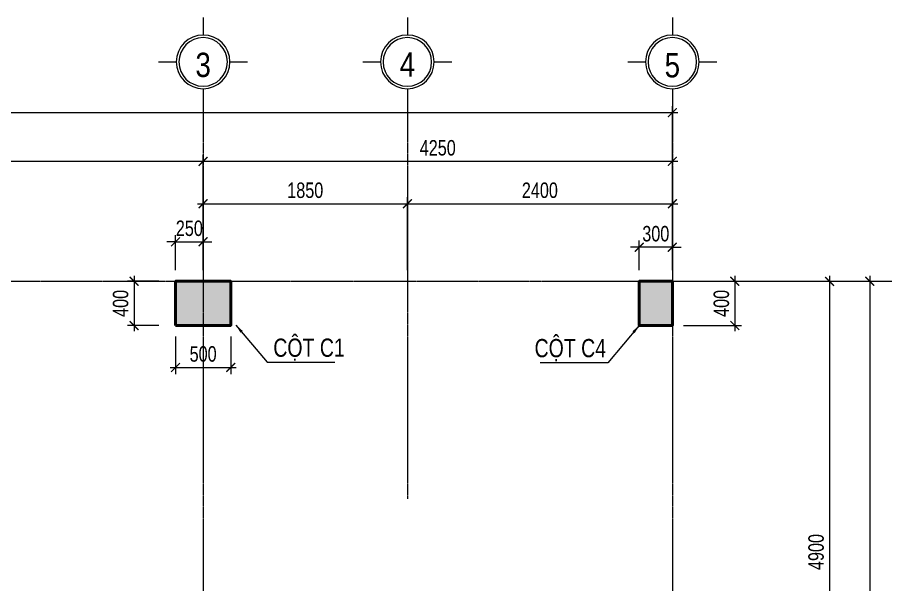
# Model space of a CAD drawing. Extents: x -165145 to 691808, y -202842 to 311040.
# Drawn here: x 621233 to 629097, y 166749 to 171882 of the extents above; entities that cross this region are included whole.
import ezdxf
from ezdxf.enums import TextEntityAlignment as Align

# ---------------------------------------------------------------- set-up
doc = ezdxf.new("R2010")
doc.units = 0
doc.header["$LTSCALE"] = 10
doc.header["$MEASUREMENT"] = 0
doc.linetypes.add('HIDDEN', pattern=[2.3807, 1.587, -0.7937])
doc.linetypes.add('TIM', pattern=[26.01, 10, -3, 0.01, -3, 10])
doc.layers.get('0').update_dxf_attribs({"linetype": 'CONTINUOUS'})
doc.layers.get('Defpoints').update_dxf_attribs({"color": 5, "linetype": 'CONTINUOUS'})
for name, color, linetype, lineweight in [('DIM', 8, 'CONTINUOUS', 13), ('GE_KC_NETKHUAT', 9, 'HIDDEN', 20), ('TEXT', 4, 'CONTINUOUS', 20), ('TRUC', 251, 'TIM', 5), ('wall', 7, 'CONTINUOUS', 50)]:
    doc.layers.add(name, color=color, linetype=linetype, lineweight=lineweight)
for name, color, linetype in [('KCS_BORDER', 3, 'CONTINUOUS'), ('KCS_DIM', 1, 'CONTINUOUS'), ('KCS_TEXT', 2, 'CONTINUOUS')]:
    doc.layers.add(name, color=color, linetype=linetype)
doc.styles.add('KCS_BIGTEXT', font='arial.ttf', dxfattribs={"width": 0.75})
doc.styles.add('KCS_SMTEXT', font='arial.ttf', dxfattribs={"width": 0.7})
doc.styles.add('STYLE1', font='')
doc.styles.add('VNARIALH', font='', dxfattribs={"width": 0.75})
doc.styles.add('VnArialNarrowH', font='')
doc.styles.get('STYLE1').set_extended_font_data('.VnAvantH')
doc.styles.get('VNARIALH').set_extended_font_data('.VnArialH')
doc.styles.get('VnArialNarrowH').set_extended_font_data('.VnArial NarrowH')
doc.dimstyles.new('KCS_DIM50', dxfattribs={"dimscale": 50, "dimtxt": 2.5, "dimasz": 1.6, "dimexe": 1.2, "dimexo": 0, "dimgap": 1, "dimtad": 1, "dimdec": 0, "dimzin": 0, "dimdsep": 46, "dimtxsty": 'KCS_SMTEXT', "dimblk": 'ARCHTICK', "dimcen": 0, "dimdle": 1, "dimclrd": 256, "dimclre": 256, "dimclrt": 2, "dimadec": 0, "dimazin": 0, "dimtfac": 1, "dimtdec": 0, "dimtix": 1, "dimtmove": 2, "dimatfit": 3, "dimfxl": 1, "dimtolj": 1, "dimtzin": 0, "dimarcsym": 0})

# ---------------------------------------------------------------- blocks, each defined once
blk = doc.blocks.new('_ArchTick')
at = {"color": 0, "linetype": 'ByBlock', "const_width": 0.15}
blk.add_lwpolyline([(-0.5, -0.5), (0.5, 0.5)], dxfattribs=at)
blk = doc.blocks.new('*D426')
at = {"layer": 'Defpoints', "color": 0, "ltscale": 0.05, "transparency": 16777216}
for p in [(1399496.4, -227612.1), (1401379, -232512.1), (1401755.7, -232512.1)]:
    blk.add_point(p, dxfattribs=at)
at = {"layer": 'KCS_DIM', "color": 1, "lineweight": -2, "ltscale": 0.05, "transparency": 16777216}
for p, q in [((1401755.7, -227562.1), (1401755.7, -232562.1)), ((1399596.4, -227612.1), (1401815.7, -227612.1)), ((1401479, -232512.1), (1401815.7, -232512.1))]:
    blk.add_line(p, q, dxfattribs=at)
at = {"layer": 'KCS_DIM', "color": 1, "lineweight": -2, "ltscale": 0.05, "transparency": 16777216, "xscale": 80, "yscale": 80, "zscale": 80}
for p, rotation in [((1401755.7, -227612.1), 90), ((1401755.7, -232512.1), 270)]:
    blk.add_blockref('_ArchTick', p, dxfattribs=dict(at, rotation=rotation))
at = {"layer": 'KCS_DIM', "color": 2, "ltscale": 0.05, "transparency": 16777216, "insert": (1401634.2, -230062.1), "char_height": 140, "attachment_point": 5, "rotation": 90, "style": 'KCS_BIGTEXT'}
blk.add_mtext('\\A1;4900', dxfattribs=at)
blk = doc.blocks.new('*D427')
at = {"layer": 'Defpoints', "color": 0, "ltscale": 0.05, "transparency": 16777216}
for p in [(1400437.8, -227612.1), (1401334.3, -234612.1), (1402120.7, -234612.1)]:
    blk.add_point(p, dxfattribs=at)
at = {"layer": 'KCS_DIM', "color": 1, "lineweight": -2, "ltscale": 0.05, "transparency": 16777216}
for p, q in [((1402120.7, -227562.1), (1402120.7, -234662.1)), ((1400537.8, -227612.1), (1402180.7, -227612.1)), ((1401434.3, -234612.1), (1402180.7, -234612.1))]:
    blk.add_line(p, q, dxfattribs=at)
at = {"layer": 'KCS_DIM', "color": 1, "lineweight": -2, "ltscale": 0.05, "transparency": 16777216, "xscale": 80, "yscale": 80, "zscale": 80}
for p, rotation in [((1402120.7, -227612.1), 90), ((1402120.7, -234612.1), 270)]:
    blk.add_blockref('_ArchTick', p, dxfattribs=dict(at, rotation=rotation))
at = {"layer": 'KCS_DIM', "color": 2, "ltscale": 0.05, "transparency": 16777216, "insert": (1401999.2, -231112.1), "char_height": 140, "attachment_point": 5, "rotation": 90, "style": 'KCS_BIGTEXT'}
blk.add_mtext('\\A1;7000', dxfattribs=at)
blk = doc.blocks.new('tentruc')
at = {"layer": 'DIM'}
for p, q in [((0, 311), (0, 516)), ((-516, 0), (-311, 0)), ((-516, 0), (-311, 0)), ((311, 0), (516, 0)), ((311, 0), (516, 0)), ((0, -516), (0, -311))]:
    blk.add_line(p, q, dxfattribs=at)
at = {"layer": 'DIM', "ltscale": 0.5}
blk.add_circle((0, 0), 311, dxfattribs=at)
at = {"layer": 'DIM'}
blk.add_circle((0, 0), 281, dxfattribs=at)
at = {"layer": 'DIM', "color": 7, "linetype": 'ByBlock', "ltscale": 0.5, "style": 'VNARIALH', "width": 1.1}
blk.add_attdef('A', text='', height=281, dxfattribs=at).set_placement((0, -107), align=Align.CENTER)
blk = doc.blocks.new('*D434')
at = {"layer": 'Defpoints', "color": 0, "ltscale": 0.05, "transparency": 16777216}
for p in [(1396081.8, -226526.3), (1390781.8, -227612.1), (1396081.8, -227612.1)]:
    blk.add_point(p, dxfattribs=at)
at = {"layer": 'KCS_DIM', "color": 1, "lineweight": -2, "ltscale": 0.05, "transparency": 16777216}
for p, q in [((1390781.8, -227512.1), (1390781.8, -226466.3)), ((1396081.8, -227512.1), (1396081.8, -226466.3)), ((1390731.8, -226526.3), (1396131.8, -226526.3))]:
    blk.add_line(p, q, dxfattribs=at)
at = {"layer": 'KCS_DIM', "color": 1, "lineweight": -2, "ltscale": 0.05, "transparency": 16777216, "xscale": 80, "yscale": 80, "zscale": 80, "rotation": 180}
blk.add_blockref('_ArchTick', (1390781.8, -226526.3), dxfattribs=at)
at = {"layer": 'KCS_DIM', "color": 1, "lineweight": -2, "ltscale": 0.05, "transparency": 16777216, "xscale": 80, "yscale": 80, "zscale": 80}
blk.add_blockref('_ArchTick', (1396081.8, -226526.3), dxfattribs=at)
at = {"layer": 'KCS_DIM', "color": 2, "ltscale": 0.05, "transparency": 16777216, "insert": (1393431.8, -226404.8), "char_height": 140, "attachment_point": 5, "style": 'KCS_BIGTEXT'}
blk.add_mtext('\\A1;5300', dxfattribs=at)
blk = doc.blocks.new('*D435')
at = {"layer": 'Defpoints', "color": 0, "ltscale": 0.05, "transparency": 16777216}
for p in [(1400331.8, -226526.3), (1396081.8, -227612.1), (1400331.8, -227612.1)]:
    blk.add_point(p, dxfattribs=at)
at = {"layer": 'KCS_DIM', "color": 1, "lineweight": -2, "ltscale": 0.05, "transparency": 16777216}
for p, q in [((1396081.8, -227512.1), (1396081.8, -226466.3)), ((1400331.8, -227512.1), (1400331.8, -226466.3)), ((1396031.8, -226526.3), (1400381.8, -226526.3))]:
    blk.add_line(p, q, dxfattribs=at)
at = {"layer": 'KCS_DIM', "color": 1, "lineweight": -2, "ltscale": 0.05, "transparency": 16777216, "xscale": 80, "yscale": 80, "zscale": 80, "rotation": 180}
blk.add_blockref('_ArchTick', (1396081.8, -226526.3), dxfattribs=at)
at = {"layer": 'KCS_DIM', "color": 1, "lineweight": -2, "ltscale": 0.05, "transparency": 16777216, "xscale": 80, "yscale": 80, "zscale": 80}
blk.add_blockref('_ArchTick', (1400331.8, -226526.3), dxfattribs=at)
at = {"layer": 'KCS_DIM', "color": 2, "ltscale": 0.05, "transparency": 16777216, "insert": (1398206.8, -226404.9), "char_height": 140, "attachment_point": 5, "style": 'KCS_BIGTEXT'}
blk.add_mtext('\\A1;4250', dxfattribs=at)
blk = doc.blocks.new('*D436')
at = {"layer": 'Defpoints', "color": 0, "ltscale": 0.05, "transparency": 16777216}
for p in [(1397931.8, -226910.5), (1396081.8, -227612.1), (1397931.8, -227612.1)]:
    blk.add_point(p, dxfattribs=at)
at = {"layer": 'KCS_DIM', "color": 1, "lineweight": -2, "ltscale": 0.05, "transparency": 16777216}
for p, q in [((1396081.8, -227512.1), (1396081.8, -226850.5)), ((1397931.8, -227512.1), (1397931.8, -226850.5)), ((1396031.8, -226910.5), (1397981.8, -226910.5))]:
    blk.add_line(p, q, dxfattribs=at)
at = {"layer": 'KCS_DIM', "color": 1, "lineweight": -2, "ltscale": 0.05, "transparency": 16777216, "xscale": 80, "yscale": 80, "zscale": 80, "rotation": 180}
blk.add_blockref('_ArchTick', (1396081.8, -226910.5), dxfattribs=at)
at = {"layer": 'KCS_DIM', "color": 1, "lineweight": -2, "ltscale": 0.05, "transparency": 16777216, "xscale": 80, "yscale": 80, "zscale": 80}
blk.add_blockref('_ArchTick', (1397931.8, -226910.5), dxfattribs=at)
at = {"layer": 'KCS_DIM', "color": 2, "ltscale": 0.05, "transparency": 16777216, "insert": (1397006.8, -226789), "char_height": 140, "attachment_point": 5, "style": 'KCS_BIGTEXT'}
blk.add_mtext('\\A1;1850', dxfattribs=at)
blk = doc.blocks.new('*D437')
at = {"layer": 'Defpoints', "color": 0, "ltscale": 0.05, "transparency": 16777216}
for p in [(1400331.8, -226910.5), (1397931.8, -227612.1), (1400331.8, -227612.1)]:
    blk.add_point(p, dxfattribs=at)
at = {"layer": 'KCS_DIM', "color": 1, "lineweight": -2, "ltscale": 0.05, "transparency": 16777216}
for p, q in [((1397931.8, -227512.1), (1397931.8, -226850.5)), ((1400331.8, -227512.1), (1400331.8, -226850.5)), ((1397881.8, -226910.5), (1400381.8, -226910.5))]:
    blk.add_line(p, q, dxfattribs=at)
at = {"layer": 'KCS_DIM', "color": 1, "lineweight": -2, "ltscale": 0.05, "transparency": 16777216, "xscale": 80, "yscale": 80, "zscale": 80, "rotation": 180}
blk.add_blockref('_ArchTick', (1397931.8, -226910.5), dxfattribs=at)
at = {"layer": 'KCS_DIM', "color": 1, "lineweight": -2, "ltscale": 0.05, "transparency": 16777216, "xscale": 80, "yscale": 80, "zscale": 80}
blk.add_blockref('_ArchTick', (1400331.8, -226910.5), dxfattribs=at)
at = {"layer": 'KCS_DIM', "color": 2, "ltscale": 0.05, "transparency": 16777216, "insert": (1399131.8, -226789), "char_height": 140, "attachment_point": 5, "style": 'KCS_BIGTEXT'}
blk.add_mtext('\\A1;2400', dxfattribs=at)
blk = doc.blocks.new('*D438')
at = {"layer": 'Defpoints', "color": 0, "ltscale": 0.05, "transparency": 16777216}
for p in [(1400331.8, -226086), (1382831.8, -227612.1), (1400331.8, -227612.1)]:
    blk.add_point(p, dxfattribs=at)
at = {"layer": 'KCS_DIM', "color": 1, "lineweight": -2, "ltscale": 0.05, "transparency": 16777216}
for p, q in [((1382781.8, -226086), (1400381.8, -226086)), ((1382831.8, -227512.1), (1382831.8, -226026)), ((1400331.8, -227512.1), (1400331.8, -226026))]:
    blk.add_line(p, q, dxfattribs=at)
at = {"layer": 'KCS_DIM', "color": 1, "lineweight": -2, "ltscale": 0.05, "transparency": 16777216, "xscale": 80, "yscale": 80, "zscale": 80, "rotation": 180}
blk.add_blockref('_ArchTick', (1382831.8, -226086), dxfattribs=at)
at = {"layer": 'KCS_DIM', "color": 1, "lineweight": -2, "ltscale": 0.05, "transparency": 16777216, "xscale": 80, "yscale": 80, "zscale": 80}
blk.add_blockref('_ArchTick', (1400331.8, -226086), dxfattribs=at)
at = {"layer": 'KCS_DIM', "color": 2, "ltscale": 0.05, "transparency": 16777216, "insert": (1391581.8, -225964.5), "char_height": 140, "attachment_point": 5, "style": 'KCS_BIGTEXT'}
blk.add_mtext('\\A1;17500', dxfattribs=at)
blk = doc.blocks.new('*D476')
at = {"layer": 'Defpoints', "color": 0, "transparency": 16777216}
for p in [(1400331.8, -227612.1), (1400331.8, -228012), (1400897.8, -228012)]:
    blk.add_point(p, dxfattribs=at)
at = {"layer": 'KCS_DIM', "color": 1, "lineweight": -2, "transparency": 16777216}
for p, q in [((1400897.8, -227562.1), (1400897.8, -228062)), ((1400431.8, -227612.1), (1400957.8, -227612.1)), ((1400431.8, -228012), (1400957.8, -228012))]:
    blk.add_line(p, q, dxfattribs=at)
at = {"layer": 'KCS_DIM', "color": 1, "lineweight": -2, "transparency": 16777216, "xscale": 80, "yscale": 80, "zscale": 80}
for p, rotation in [((1400897.8, -227612.1), 90), ((1400897.8, -228012), 270)]:
    blk.add_blockref('_ArchTick', p, dxfattribs=dict(at, rotation=rotation))
at = {"layer": 'KCS_DIM', "color": 2, "transparency": 16777216, "insert": (1400776.3, -227812), "char_height": 140, "attachment_point": 5, "rotation": 90, "style": 'KCS_BIGTEXT'}
blk.add_mtext('\\A1;400', dxfattribs=at)
blk = doc.blocks.new('*D477')
at = {"layer": 'Defpoints', "color": 0, "transparency": 16777216}
for p in [(1400031.8, -227303.6), (1400031.8, -227612), (1400331.8, -227612.1)]:
    blk.add_point(p, dxfattribs=at)
at = {"layer": 'KCS_DIM', "color": 1, "lineweight": -2, "transparency": 16777216}
for p, q in [((1400031.8, -227512), (1400031.8, -227243.6)), ((1400331.8, -227512.1), (1400331.8, -227243.6)), ((1400031.8, -227303.6), (1399951.8, -227303.6)), ((1400331.8, -227303.6), (1400031.8, -227303.6)), ((1400331.8, -227303.6), (1400411.8, -227303.6))]:
    blk.add_line(p, q, dxfattribs=at)
at = {"layer": 'KCS_DIM', "color": 1, "lineweight": -2, "transparency": 16777216, "xscale": 80, "yscale": 80, "zscale": 80}
blk.add_blockref('_ArchTick', (1400031.8, -227303.6), dxfattribs=at)
at = {"layer": 'KCS_DIM', "color": 1, "lineweight": -2, "transparency": 16777216, "xscale": 80, "yscale": 80, "zscale": 80, "rotation": 180}
blk.add_blockref('_ArchTick', (1400331.8, -227303.6), dxfattribs=at)
at = {"layer": 'KCS_DIM', "color": 2, "transparency": 16777216, "insert": (1400181.8, -227182), "char_height": 140, "attachment_point": 5, "style": 'KCS_BIGTEXT'}
blk.add_mtext('\\A1;300', dxfattribs=at)
blk = doc.blocks.new('*D487')
at = {"layer": 'Defpoints', "color": 0, "transparency": 16777216}
for p in [(1395781.8, -227612), (1395456.3, -228012), (1395781.8, -228012)]:
    blk.add_point(p, dxfattribs=at)
at = {"layer": 'KCS_DIM', "color": 1, "lineweight": -2, "transparency": 16777216}
for p, q in [((1395456.3, -227562), (1395456.3, -228062)), ((1395681.8, -227612), (1395396.3, -227612)), ((1395681.8, -228012), (1395396.3, -228012))]:
    blk.add_line(p, q, dxfattribs=at)
at = {"layer": 'KCS_DIM', "color": 1, "lineweight": -2, "transparency": 16777216, "xscale": 80, "yscale": 80, "zscale": 80}
for p, rotation in [((1395456.3, -227612), 90), ((1395456.3, -228012), 270)]:
    blk.add_blockref('_ArchTick', p, dxfattribs=dict(at, rotation=rotation))
at = {"layer": 'KCS_DIM', "color": 2, "transparency": 16777216, "insert": (1395334.8, -227812), "char_height": 140, "attachment_point": 5, "rotation": 90, "style": 'KCS_BIGTEXT'}
blk.add_mtext('\\A1;400', dxfattribs=at)
blk = doc.blocks.new('*D493')
at = {"layer": 'Defpoints', "color": 0, "transparency": 16777216}
for p in [(1396081.8, -227254.5), (1395831.8, -227612), (1396081.8, -227612.1)]:
    blk.add_point(p, dxfattribs=at)
at = {"layer": 'KCS_DIM', "color": 1, "lineweight": -2, "transparency": 16777216}
for p, q in [((1395831.8, -227512), (1395831.8, -227194.5)), ((1396081.8, -227512.1), (1396081.8, -227194.5)), ((1395831.8, -227254.5), (1395751.8, -227254.5)), ((1395831.8, -227254.5), (1396081.8, -227254.5)), ((1396081.8, -227254.5), (1396161.8, -227254.5))]:
    blk.add_line(p, q, dxfattribs=at)
at = {"layer": 'KCS_DIM', "color": 1, "lineweight": -2, "transparency": 16777216, "xscale": 80, "yscale": 80, "zscale": 80}
blk.add_blockref('_ArchTick', (1395831.8, -227254.5), dxfattribs=at)
at = {"layer": 'KCS_DIM', "color": 1, "lineweight": -2, "transparency": 16777216, "xscale": 80, "yscale": 80, "zscale": 80, "rotation": 180}
blk.add_blockref('_ArchTick', (1396081.8, -227254.5), dxfattribs=at)
at = {"layer": 'KCS_DIM', "color": 2, "transparency": 16777216, "insert": (1395956.8, -227133), "char_height": 140, "attachment_point": 5, "style": 'KCS_BIGTEXT'}
blk.add_mtext('\\A1;250', dxfattribs=at)
blk = doc.blocks.new('*D494')
at = {"layer": 'Defpoints', "color": 0, "transparency": 16777216}
for p in [(1395831.8, -228012.1), (1396331.8, -228012.1), (1396331.8, -228392)]:
    blk.add_point(p, dxfattribs=at)
at = {"layer": 'KCS_DIM', "color": 1, "lineweight": -2, "transparency": 16777216}
for p, q in [((1395831.8, -228112.1), (1395831.8, -228452)), ((1396331.8, -228112.1), (1396331.8, -228452)), ((1395781.8, -228392), (1396381.8, -228392))]:
    blk.add_line(p, q, dxfattribs=at)
at = {"layer": 'KCS_DIM', "color": 1, "lineweight": -2, "transparency": 16777216, "xscale": 80, "yscale": 80, "zscale": 80, "rotation": 180}
blk.add_blockref('_ArchTick', (1395831.8, -228392), dxfattribs=at)
at = {"layer": 'KCS_DIM', "color": 1, "lineweight": -2, "transparency": 16777216, "xscale": 80, "yscale": 80, "zscale": 80}
blk.add_blockref('_ArchTick', (1396331.8, -228392), dxfattribs=at)
at = {"layer": 'KCS_DIM', "color": 2, "transparency": 16777216, "insert": (1396081.8, -228270.5), "char_height": 140, "attachment_point": 5, "style": 'KCS_BIGTEXT'}
blk.add_mtext('\\A1;500', dxfattribs=at)
blk = doc.blocks.new('A$Ccffc6bf1')
at = {"layer": 'wall', "ltscale": 0.05}
h = blk.add_hatch(dxfattribs=at)
h.set_pattern_fill('AR-CONC', color=256, style=0)
h.set_pattern_definition([(310, (-951924.652, -155304.7015), (7.172601826, 0.62752135), [0.75, -8.25]), (5, (-951924.652, -155304.7015), (-1.387513336, -7.521921337), [0.6, -6.6]), (259.5486, (-951924.054, -155304.649), (5.785093817, -6.89439542), [0.6374019, -7.01142112]), (313.8158, (-951924.652, -155306.7015), (10.67241049, 1.65519014), [1.125, -12.375]), (263.3644, (-951923.763, -155306.564), (9.34662706, -9.74117871), [0.95610288, -10.51713]), (8.8158, (-951924.652, -155306.701), (9.34661945, -9.74118601), [0.9, -9.9]), (339, (-951923.652, -155306.2015), (5.96907052, 4.026188907), [0.75, -8.25]), (34, (-951923.652, -155306.2015), (2.43315332, -7.25150045), [0.6, -6.6]), (288.5486, (-951923.1546, -155305.866), (8.402226286, -3.225304967), [0.6374019, -7.01142112]), (322.5, (-951924.652, -155304.7015), (0.121598553, -3.328938538), [0, -6.52, 0, -6.7, 0, -6.625]), (352.5, (-951924.652, -155304.7015), (2.630695374, -3.944117119), [0, -3.82, 0, -6.37, 0, -2.525]), (32.5, (-951926.882, -155304.7015), (5.338224362, 0.225548717), [0, -2.5, 0, -7.8, 0, -10.35]), (42.5, (-951927.882, -155304.7015), (5.831861693, -1.001049823), [0, -3.25, 0, -5.18, 0, -7.35])])
h.paths.add_polyline_path([(50157.5, 15556), (49657.5, 15556), (49657.5, 15156), (50157.5, 15156)])
h = blk.add_hatch(dxfattribs=at)
h.set_pattern_fill('AR-CONC', color=256, style=0)
h.set_pattern_definition([(310, (-951924.6624, -155304.751), (7.172601826, 0.62752135), [0.75, -8.25]), (5, (-951924.6624, -155304.751), (-1.387513336, -7.521921337), [0.6, -6.6]), (259.5486, (-951924.065, -155304.6986), (5.785093817, -6.89439542), [0.6374019, -7.01142112]), (313.8158, (-951924.662, -155306.751), (10.67241049, 1.65519014), [1.125, -12.375]), (263.3644, (-951923.773, -155306.613), (9.34662706, -9.74117871), [0.95610288, -10.51713]), (8.8158, (-951924.662, -155306.751), (9.34661945, -9.74118601), [0.9, -9.9]), (339, (-951923.6624, -155306.251), (5.96907052, 4.026188907), [0.75, -8.25]), (34, (-951923.6624, -155306.251), (2.43315332, -7.25150045), [0.6, -6.6]), (288.5486, (-951923.165, -155305.9154), (8.402226286, -3.225304967), [0.6374019, -7.01142112]), (322.5, (-951924.6624, -155304.751), (0.121598553, -3.328938538), [0, -6.52, 0, -6.7, 0, -6.625]), (352.5, (-951924.6624, -155304.751), (2.630695374, -3.944117119), [0, -3.82, 0, -6.37, 0, -2.525]), (32.5, (-951926.8924, -155304.751), (5.338224362, 0.225548717), [0, -2.5, 0, -7.8, 0, -10.35]), (42.5, (-951927.8924, -155304.751), (5.831861693, -1.001049823), [0, -3.25, 0, -5.18, 0, -7.35])])
h.paths.add_polyline_path([(50157.5, 15555.9), (49657.5, 15555.9), (49657.5, 15155.9), (50157.5, 15155.9)])
at = {"layer": 'wall'}
h = blk.add_hatch(dxfattribs=at)
h.set_pattern_fill('AR-CONC', color=256, style=0)
h.set_pattern_definition([(50, (-959137.4847, 252701.954), (7.172601826, -0.62752135), [0.75, -8.25]), (355, (-959137.485, 252701.954), (-1.387513336, 7.521921337), [0.6, -6.6]), (100.45144446, (-959136.887, 252701.902), (5.785088467, 6.89439991), [0.63740192, -7.01142112]), (46.1842, (-959137.485, 252703.954), (10.67241331, -1.65519281), [1.125, -12.375]), (96.6356355, (-959136.595, 252703.816), (9.34661946, 9.74118601), [0.95610342, -10.5171376]), (351.184164, (-959137.485, 252703.954), (9.34661945, 9.741186), [0.9, -9.90000001]), (21, (-959136.4847, 252703.454), (5.96907052, -4.026188907), [0.75, -8.25]), (326, (-959136.485, 252703.454), (2.43315332, 7.25150045), [0.6, -6.6]), (71.45144474, (-959135.987, 252703.1186), (8.402223767, 3.22531153), [0.6374019, -7.01142112]), (37.5, (-959137.4847, 252701.954), (0.121598553, 3.328938538), [0, -6.52, 0, -6.7, 0, -6.625]), (7.5, (-959137.4847, 252701.954), (2.630695374, 3.944117119), [0, -3.82, 0, -6.37, 0, -2.525]), (327.5, (-959139.7147, 252701.954), (5.338224362, -0.225548717), [0, -2.5, 0, -7.8, 0, -10.35]), (317.5, (-959140.7147, 252701.954), (5.831861693, 1.001049823), [0, -3.25, 0, -5.18, 0, -7.35])])
h.paths.add_polyline_path([(54157.5, 15556), (53857.5, 15556), (53857.5, 15156), (54157.5, 15156)])
at = {"layer": 'TRUC', "ltscale": 0.05}
for p, q in [((49907.5, 17138.3), (49907.5, 6705.8)), ((51757.5, 17138.3), (51757.5, 13586.8)), ((54157.5, 17138.3), (54157.5, 6705.8)), ((34947.7, 15555.9), (56172.1, 15555.9))]:
    blk.add_line(p, q, dxfattribs=at)
at = {"layer": 'wall', "ltscale": 0.05}
for points in [[(49657.5, 15156), (50157.5, 15156), (50157.5, 15556), (49657.5, 15556)], [(49657.5, 15155.9), (50157.5, 15155.9), (50157.5, 15555.9), (49657.5, 15555.9)], [(53857.5, 15156), (54157.5, 15156), (54157.5, 15556), (53857.5, 15556)]]:
    blk.add_lwpolyline(points, close=True, dxfattribs=at)
at = {"layer": 'TEXT'}
ref = blk.add_blockref('tentruc', (49907.5, 17541.2), dxfattribs=dict(at, xscale=-0.78125, yscale=0.78125, zscale=0.78125, rotation=180))
ref.add_attrib('A', '3', dxfattribs={"color": 7, "linetype": 'ByBlock', "ltscale": 0.5, "height": 219.7, "style": 'VnArialNarrowH'}).set_placement((49907.5, 17404.8), align=Align.CENTER)
ref = blk.add_blockref('tentruc', (51757.5, 17541.2), dxfattribs=dict(at, xscale=-0.78125, yscale=0.78125, zscale=0.78125, rotation=180))
ref.add_attrib('A', '4', dxfattribs={"color": 7, "linetype": 'ByBlock', "ltscale": 0.5, "height": 219.7, "style": 'VnArialNarrowH'}).set_placement((51757.5, 17407.8), align=Align.CENTER)
ref = blk.add_blockref('tentruc', (54157.5, 17541.2), dxfattribs=dict(at, xscale=-0.78125, yscale=0.78125, zscale=0.78125, rotation=180))
ref.add_attrib('A', '5', dxfattribs={"color": 7, "linetype": 'ByBlock', "ltscale": 0.5, "height": 219.7, "style": 'VnArialNarrowH'}).set_placement((54157.5, 17401.1), align=Align.CENTER)
at = {"layer": 'KCS_TEXT', "ltscale": 0.05, "style": 'STYLE1', "width": 0.8}
for s, p in [('CỘT C1  ', (51288.6, 14872.6)), ('CỘT C4  ', (53654.8, 14868.8))]:
    blk.add_text(s, height=165, dxfattribs=at).set_placement(p, align=Align.RIGHT)
at = {"layer": 'KCS_DIM', "ltscale": 0.05}
for base, p1, p2, picture, middle in [((54157.5, 17082), (36657.5, 15555.9), (54157.5, 15555.9), '*D438', (45407.5, 17203.5)), ((49907.5, 16641.6), (44607.5, 15555.9), (49907.5, 15555.9), '*D434', (47257.5, 16763.2)), ((54157.5, 16641.6), (49907.5, 15555.9), (54157.5, 15555.9), '*D435', (52032.5, 16763.1)), ((51757.5, 16257.5), (49907.5, 15555.9), (51757.5, 15555.9), '*D436', (50832.5, 16379)), ((54157.5, 16257.5), (51757.5, 15555.9), (54157.5, 15555.9), '*D437', (52957.5, 16379))]:
    dim = blk.add_linear_dim(base=base, p1=p1, p2=p2, dimstyle='KCS_DIM50', dxfattribs=at)
    dim.commit()
    dim.dimension.update_dxf_attribs({"geometry": picture, "text_midpoint": middle, "insert": (-1346174.3, 243168)})
at = {"layer": 'KCS_DIM'}
for base, p1, p2, picture, middle in [((49907.5, 15913.5), (49657.5, 15556), (49907.5, 15555.9), '*D493', (49782.5, 16035)), ((53857.5, 15864.4), (54157.5, 15555.9), (53857.5, 15556), '*D477', (54007.5, 15986)), ((50157.5, 14776), (49657.5, 15155.9), (50157.5, 15155.9), '*D494', (49907.5, 14897.5))]:
    dim = blk.add_linear_dim(base=base, p1=p1, p2=p2, dimstyle='KCS_DIM50', dxfattribs=at)
    dim.commit()
    dim.dimension.update_dxf_attribs({"geometry": picture, "text_midpoint": middle, "insert": (-1346174.3, 243168)})
for base, p1, p2, picture, middle in [((49282, 15156), (49607.5, 15556), (49607.5, 15156), '*D487', (49160.5, 15356)), ((54723.5, 15156), (54157.5, 15555.9), (54157.5, 15156), '*D476', (54602, 15355.9))]:
    dim = blk.add_linear_dim(base=base, p1=p1, p2=p2, angle=90, dimstyle='KCS_DIM50', dxfattribs=at)
    dim.commit()
    dim.dimension.update_dxf_attribs({"geometry": picture, "text_midpoint": middle, "insert": (-1346174.3, 243168)})
at = {"layer": 'KCS_DIM', "ltscale": 0.05}
for base, p1, p2, picture, middle in [((55581.4, 10655.9), (53322.1, 15555.9), (55204.7, 10655.9), '*D426', (55460, 13105.9)), ((55946.4, 8555.9), (54263.6, 15555.9), (55160.1, 8555.9), '*D427', (55825, 12055.9))]:
    dim = blk.add_linear_dim(base=base, p1=p1, p2=p2, angle=90, dimstyle='KCS_DIM50', dxfattribs=at)
    dim.commit()
    dim.dimension.update_dxf_attribs({"geometry": picture, "text_midpoint": middle, "insert": (-1346174.3, 243168)})
at = {"layer": 'KCS_BORDER', "ltscale": 0.05}
for points in [[(50204.3, 15159.8), (50488.9, 14822.8), (51101.9, 14822.8)], [(53857.5, 15156), (53572.9, 14819), (52959.9, 14819)]]:
    blk.add_leader(points, dimstyle='KCS_DIM50', override={"dimgap": 25, "dimtad": 0}, dxfattribs=at)

msp = doc.modelspace()

# ---------------------------------------------------------------- block references
at = {"layer": 'GE_KC_NETKHUAT'}
msp.add_blockref('A$Ccffc6bf1', (573008.10219, 153937.66595), dxfattribs=at)

doc.saveas('drawing.dxf')
